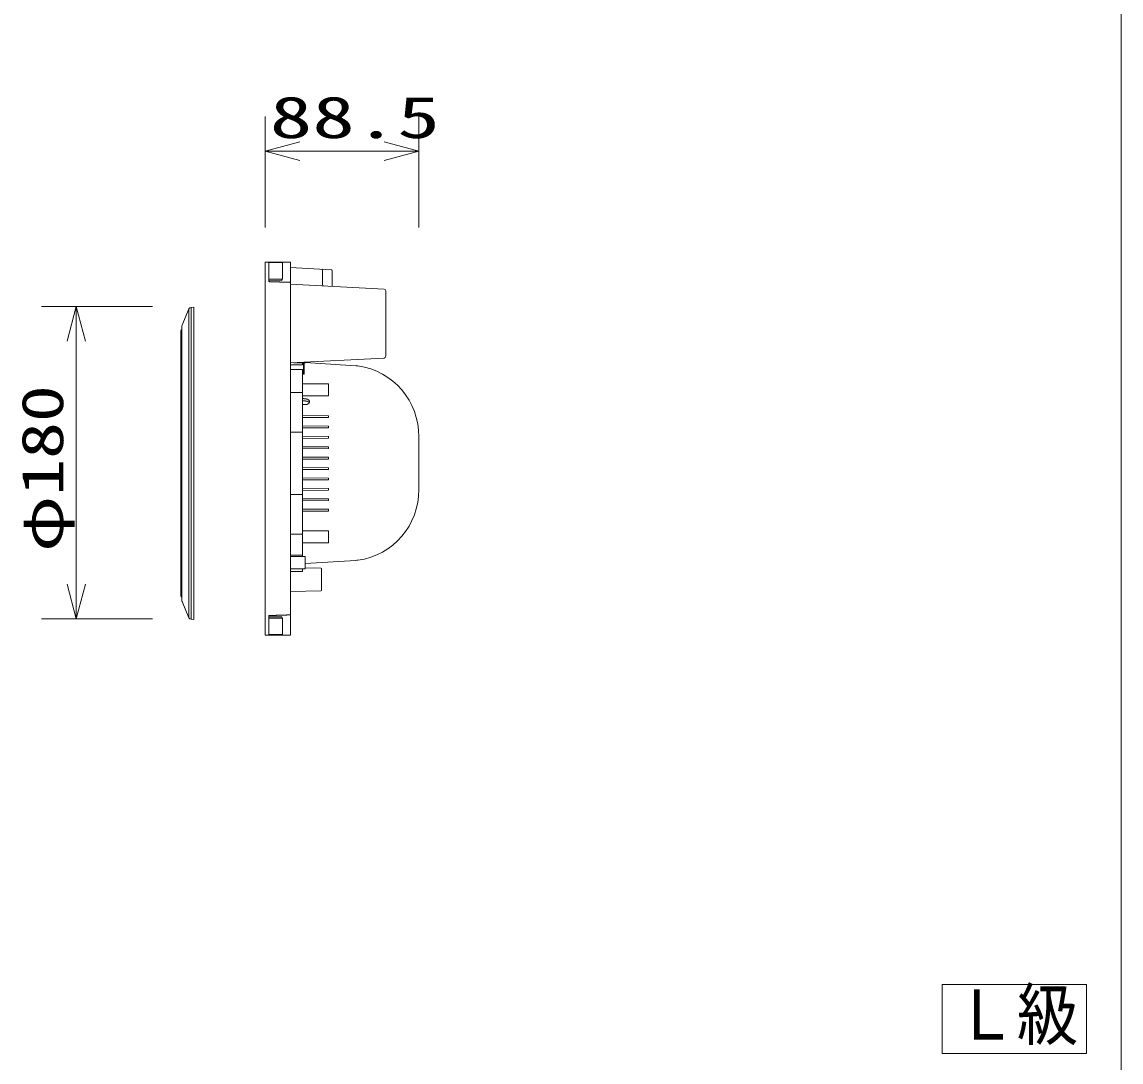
# Model space of a CAD drawing. Units: millimetres on the paper. Extents: x -401 to 401, y -280 to 280.
# Drawn here: x -192.4 to -129, y -199.5 to -139.5 of the extents above; entities that cross this region are included whole.
import ezdxf
from ezdxf.enums import TextEntityAlignment as Align

# ---------------------------------------------------------------- set-up
doc = ezdxf.new("R2010")
doc.units = ezdxf.units.MM
for name, color, linetype, lineweight in [('0-3_WAKU-M', 7, 'Continuous', 9), ('0-5_GAIKEI', 4, 'Continuous', 9), ('0-6_SUNPO', 7, 'Continuous', 9), ('0-7_MOJI1', 7, 'Continuous', 9)]:
    doc.layers.add(name, color=color, linetype=linetype, lineweight=lineweight)
doc.styles.add('ＭＳ ゴシック', font='')
doc.styles.get('ＭＳ ゴシック').set_extended_font_data('MS Gothic')

# ---------------------------------------------------------------- blocks, each defined once
blk = doc.blocks.new('_OPEN30')
at = {"layer": '0-6_SUNPO'}
blk.add_line((0, 0), (-1, 0), dxfattribs=at)
blk.add_lwpolyline([(-1, 0.2679), (0, 0), (-1, -0.2679)], dxfattribs=at)

msp = doc.modelspace()

# ---------------------------------------------------------------- linework, layer by layer
at = {"layer": '0-3_WAKU-M'}
msp.add_line((-128.989, 240.017), (-128.989, -239.983), dxfattribs=at)
at = {"layer": '0-5_GAIKEI', "color": 7}
for p, q in [((-178.346, -153.358), (-176.896, -153.358)), ((-178.346, -153.358), (-178.346, -174.858)), ((-178.146, -154.479), (-178.146, -153.358)), ((-178.146, -153.383), (-177.346, -153.383)), ((-177.346, -153.383), (-177.346, -154.333)), ((-176.896, -153.358), (-176.896, -173.746)), ((-176.896, -153.668), (-174.544, -153.791)), ((-175.046, -153.812), (-175.046, -154.67)), ((-174.543, -153.795), (-174.544, -153.791)), ((-174.496, -154.747), (-174.496, -153.841)), ((-178.146, -154.333), (-177.346, -154.333)), ((-178.146, -154.399), (-177.396, -154.413)), ((-177.396, -154.333), (-177.396, -154.413)), ((-176.896, -154.621), (-171.491, -154.904)), ((-171.396, -155.004), (-171.396, -158.785)), ((-182.754, -156.043), (-183.143, -156.985)), ((-182.46, -155.96), (-182.624, -155.962)), ((-182.46, -155.96), (-182.46, -173.956)), ((-183.16, -157.054), (-183.16, -172.861)), ((-171.491, -158.885), (-176.896, -159.168)), ((-176.896, -159.283), (-176.196, -159.283)), ((-176.896, -159.55), (-176.196, -159.55)), ((-176.706, -159.158), (-176.026, -159.158)), ((-176.196, -159.158), (-176.196, -159.283)), ((-176.196, -170.335), (-176.196, -159.55)), ((-176.196, -159.558), (-176.146, -159.558)), ((-176.146, -159.158), (-176.146, -159.808)), ((-176.096, -159.808), (-176.096, -159.158)), ((-176.046, -159.146), (-173.12, -159.33)), ((-176.046, -159.176), (-176.046, -159.158)), ((-176.026, -159.158), (-176.026, -159.122)), ((-173.12, -159.33), (-173.002, -159.342)), ((-176.146, -159.808), (-176.096, -159.808)), ((-176.896, -160.867), (-176.196, -160.867)), ((-176.896, -163.153), (-176.196, -163.153)), ((-169.496, -166.461), (-169.496, -163.307)), ((-176.896, -166.763), (-176.196, -166.763)), ((-176.896, -169.049), (-176.196, -169.049)), ((-176.896, -170.252), (-176.196, -170.252)), ((-176.046, -170.335), (-176.896, -170.335)), ((-176.046, -171.035), (-176.046, -170.335)), ((-176.046, -171.035), (-176.896, -171.035)), ((-176.196, -171.189), (-176.196, -171.035)), ((-176.046, -170.739), (-173.12, -170.555)), ((-175.146, -171.007), (-176.046, -170.991)), ((-175.096, -172.259), (-175.096, -171.057)), ((-175.146, -172.309), (-176.896, -172.339)), ((-182.754, -173.872), (-183.143, -172.93)), ((-182.46, -173.956), (-182.624, -173.953)), ((-178.146, -174.858), (-178.146, -173.736)), ((-178.146, -173.816), (-177.396, -173.803)), ((-178.146, -173.883), (-177.346, -173.883)), ((-177.396, -173.803), (-177.396, -173.883)), ((-177.346, -173.883), (-177.346, -174.833)), ((-176.896, -173.746), (-176.896, -174.858)), ((-178.346, -174.858), (-176.896, -174.858)), ((-178.146, -174.833), (-177.346, -174.833))]:
    msp.add_line(p, q, dxfattribs=at)
at = {"layer": '0-5_GAIKEI'}
for p, q in [((-182.754, -156.043), (-182.754, -173.872)), ((-182.624, -155.962), (-182.624, -173.953)), ((-183.21, -157.293), (-183.21, -172.623)), ((-176.196, -160.365), (-174.696, -160.365)), ((-174.696, -160.365), (-174.696, -161.065)), ((-175.592, -161.065), (-176.196, -161.063)), ((-175.594, -161.065), (-174.696, -161.065)), ((-176.196, -162.198), (-174.696, -162.208)), ((-174.696, -162.308), (-174.696, -162.208)), ((-176.196, -162.318), (-174.696, -162.308)), ((-176.196, -162.798), (-174.696, -162.808)), ((-176.196, -162.918), (-174.696, -162.908)), ((-174.696, -162.908), (-174.696, -162.808)), ((-176.196, -163.398), (-174.696, -163.408)), ((-176.196, -163.518), (-174.696, -163.508)), ((-174.696, -163.508), (-174.696, -163.408)), ((-176.196, -163.998), (-174.696, -164.008)), ((-176.196, -164.118), (-174.696, -164.108)), ((-174.696, -164.108), (-174.696, -164.008)), ((-174.696, -164.608), (-176.196, -164.598)), ((-176.196, -164.718), (-174.696, -164.708)), ((-174.696, -164.708), (-174.696, -164.608)), ((-176.196, -165.198), (-174.696, -165.208)), ((-174.696, -165.308), (-176.196, -165.318)), ((-174.696, -165.208), (-174.696, -165.308)), ((-176.196, -165.798), (-174.696, -165.808)), ((-176.196, -165.918), (-174.696, -165.908)), ((-174.696, -165.808), (-174.696, -165.908)), ((-176.196, -166.398), (-174.696, -166.408)), ((-176.196, -166.518), (-174.696, -166.508)), ((-174.696, -166.408), (-174.696, -166.508)), ((-176.196, -166.998), (-174.696, -167.008)), ((-176.196, -167.118), (-174.696, -167.108)), ((-174.696, -167.008), (-174.696, -167.108)), ((-176.196, -167.598), (-174.696, -167.608)), ((-176.196, -167.718), (-174.696, -167.708)), ((-174.696, -167.608), (-174.696, -167.708)), ((-176.196, -168.853), (-175.592, -168.85)), ((-175.594, -168.85), (-174.696, -168.85)), ((-174.696, -168.85), (-174.696, -169.55)), ((-176.196, -169.55), (-174.696, -169.55))]:
    msp.add_line(p, q, dxfattribs=at)
at = {"layer": '0-5_GAIKEI', "color": 7}
for points in [[(-177.593, -154.497), (-177.611, -154.497), (-177.629, -154.496), (-177.646, -154.495), (-177.664, -154.495), (-177.682, -154.494), (-177.7, -154.494), (-177.718, -154.493), (-177.736, -154.492), (-177.754, -154.492), (-177.771, -154.491), (-177.789, -154.491), (-177.807, -154.49), (-177.825, -154.49), (-177.843, -154.489), (-177.861, -154.488), (-177.879, -154.488), (-177.896, -154.487), (-177.914, -154.487), (-177.932, -154.486), (-177.95, -154.486), (-177.968, -154.485), (-177.986, -154.484), (-178.004, -154.484), (-178.021, -154.483), (-178.039, -154.483), (-178.057, -154.482), (-178.075, -154.482), (-178.093, -154.481), (-178.111, -154.48), (-178.129, -154.48), (-178.146, -154.479)], [(-176.896, -154.519), (-176.914, -154.519), (-176.932, -154.518), (-176.95, -154.518), (-176.968, -154.517), (-176.986, -154.516), (-177.004, -154.516), (-177.021, -154.515), (-177.039, -154.515), (-177.057, -154.514), (-177.075, -154.514), (-177.093, -154.513), (-177.111, -154.512), (-177.129, -154.512), (-177.146, -154.511), (-177.164, -154.511), (-177.182, -154.51), (-177.2, -154.51), (-177.218, -154.509), (-177.236, -154.508), (-177.254, -154.508), (-177.271, -154.507), (-177.289, -154.507), (-177.307, -154.506), (-177.325, -154.506), (-177.343, -154.505), (-177.361, -154.504), (-177.379, -154.504), (-177.396, -154.503), (-177.414, -154.503), (-177.432, -154.502), (-177.45, -154.502), (-177.468, -154.501), (-177.486, -154.501), (-177.504, -154.5), (-177.521, -154.499), (-177.539, -154.499), (-177.557, -154.498), (-177.575, -154.498), (-177.593, -154.497)], [(-176.586, -171.189), (-176.596, -171.189), (-176.606, -171.189), (-176.616, -171.189), (-176.626, -171.189), (-176.636, -171.189), (-176.646, -171.189), (-176.656, -171.189), (-176.666, -171.189), (-176.676, -171.189), (-176.686, -171.189), (-176.696, -171.189), (-176.706, -171.189), (-176.716, -171.189), (-176.726, -171.189), (-176.736, -171.189), (-176.746, -171.189), (-176.756, -171.189), (-176.766, -171.188), (-176.776, -171.188), (-176.786, -171.188), (-176.796, -171.188), (-176.806, -171.188), (-176.816, -171.188), (-176.826, -171.188), (-176.836, -171.188), (-176.846, -171.188), (-176.856, -171.188), (-176.866, -171.188), (-176.876, -171.188), (-176.886, -171.188), (-176.896, -171.188)], [(-176.196, -171.189), (-176.206, -171.189), (-176.216, -171.189), (-176.226, -171.189), (-176.236, -171.189), (-176.246, -171.189), (-176.256, -171.189), (-176.266, -171.189), (-176.276, -171.189), (-176.286, -171.189), (-176.296, -171.189), (-176.306, -171.189), (-176.316, -171.189), (-176.326, -171.189), (-176.336, -171.189), (-176.346, -171.189), (-176.356, -171.189), (-176.366, -171.189), (-176.376, -171.189), (-176.386, -171.189), (-176.396, -171.189), (-176.406, -171.189), (-176.416, -171.189), (-176.426, -171.189), (-176.436, -171.189), (-176.446, -171.189), (-176.456, -171.189), (-176.466, -171.189), (-176.476, -171.189), (-176.486, -171.189), (-176.496, -171.189), (-176.506, -171.189), (-176.516, -171.189), (-176.526, -171.189), (-176.536, -171.189), (-176.546, -171.189), (-176.556, -171.189), (-176.566, -171.189), (-176.576, -171.189), (-176.586, -171.189)], [(-178.146, -173.736), (-178.129, -173.736), (-178.111, -173.735), (-178.093, -173.735), (-178.075, -173.734), (-178.057, -173.733), (-178.039, -173.733), (-178.021, -173.732), (-178.004, -173.732), (-177.986, -173.731), (-177.968, -173.731), (-177.95, -173.73), (-177.932, -173.729), (-177.914, -173.729), (-177.896, -173.728), (-177.879, -173.728), (-177.861, -173.727), (-177.843, -173.727), (-177.825, -173.726), (-177.807, -173.725), (-177.789, -173.725), (-177.771, -173.724), (-177.754, -173.724), (-177.736, -173.723), (-177.718, -173.723), (-177.7, -173.722), (-177.682, -173.721), (-177.664, -173.721), (-177.646, -173.72), (-177.629, -173.72), (-177.611, -173.719), (-177.593, -173.719), (-177.575, -173.718), (-177.557, -173.717), (-177.539, -173.717), (-177.521, -173.716), (-177.504, -173.716), (-177.486, -173.715), (-177.468, -173.715), (-177.45, -173.714)], [(-177.45, -173.714), (-177.432, -173.713), (-177.414, -173.713), (-177.396, -173.712), (-177.379, -173.712), (-177.361, -173.711), (-177.343, -173.711), (-177.325, -173.71), (-177.307, -173.709), (-177.289, -173.709), (-177.271, -173.708), (-177.254, -173.708), (-177.236, -173.707), (-177.218, -173.707), (-177.2, -173.706), (-177.182, -173.705), (-177.164, -173.705), (-177.146, -173.704), (-177.129, -173.704), (-177.111, -173.703), (-177.093, -173.703), (-177.075, -173.702), (-177.057, -173.701), (-177.039, -173.701), (-177.021, -173.7), (-177.004, -173.7), (-176.986, -173.699), (-176.968, -173.699), (-176.95, -173.698), (-176.932, -173.697), (-176.914, -173.697), (-176.896, -173.696)]]:
    msp.add_lwpolyline(points, dxfattribs=at)
at = {"layer": '0-5_GAIKEI'}
for points in [[(-176.147, -161.224), (-176.152, -161.224), (-176.156, -161.223), (-176.161, -161.223), (-176.165, -161.222), (-176.17, -161.222), (-176.174, -161.221), (-176.179, -161.22), (-176.183, -161.22), (-176.187, -161.219), (-176.192, -161.219), (-176.196, -161.218), (-176.196, -161.218)], [(-176.147, -161.348), (-176.152, -161.347), (-176.156, -161.347), (-176.161, -161.346), (-176.165, -161.346), (-176.17, -161.345), (-176.174, -161.344), (-176.179, -161.344), (-176.183, -161.343), (-176.187, -161.343), (-176.192, -161.342), (-176.196, -161.342)], [(-176.196, -161.574), (-176.192, -161.574), (-176.187, -161.573), (-176.183, -161.573), (-176.179, -161.573), (-176.174, -161.573), (-176.17, -161.572), (-176.165, -161.572), (-176.161, -161.572), (-176.156, -161.571), (-176.152, -161.571), (-176.147, -161.571), (-176.143, -161.57), (-176.138, -161.57), (-176.134, -161.57), (-176.129, -161.57), (-176.125, -161.569), (-176.12, -161.569), (-176.116, -161.569), (-176.111, -161.568), (-176.107, -161.568), (-176.102, -161.568), (-176.098, -161.567), (-176.093, -161.567), (-176.089, -161.567), (-176.084, -161.567), (-176.08, -161.566), (-176.075, -161.566), (-176.071, -161.566), (-176.066, -161.565), (-176.062, -161.565), (-176.058, -161.565), (-176.053, -161.565), (-176.049, -161.564), (-176.044, -161.564), (-176.04, -161.564), (-176.035, -161.563), (-176.031, -161.563), (-176.026, -161.563), (-176.022, -161.562)], [(-175.972, -161.246), (-175.977, -161.246), (-175.981, -161.245), (-175.986, -161.245), (-175.99, -161.244), (-175.995, -161.243), (-175.999, -161.243), (-176.004, -161.242), (-176.008, -161.242), (-176.013, -161.241), (-176.017, -161.241), (-176.022, -161.24), (-176.026, -161.24), (-176.031, -161.239), (-176.035, -161.238), (-176.04, -161.238), (-176.044, -161.237), (-176.049, -161.237), (-176.053, -161.236), (-176.057, -161.236), (-176.062, -161.235), (-176.066, -161.234), (-176.071, -161.234), (-176.075, -161.233), (-176.08, -161.233), (-176.084, -161.232), (-176.089, -161.232), (-176.093, -161.231), (-176.098, -161.231), (-176.102, -161.23), (-176.107, -161.229), (-176.111, -161.229), (-176.116, -161.228), (-176.12, -161.228), (-176.125, -161.227), (-176.129, -161.227), (-176.134, -161.226), (-176.138, -161.226), (-176.143, -161.225), (-176.147, -161.224)], [(-175.972, -161.37), (-175.977, -161.369), (-175.981, -161.369), (-175.986, -161.368), (-175.99, -161.367), (-175.995, -161.367), (-175.999, -161.366), (-176.004, -161.366), (-176.008, -161.365), (-176.013, -161.365), (-176.017, -161.364), (-176.022, -161.363), (-176.026, -161.363), (-176.031, -161.362), (-176.035, -161.362), (-176.04, -161.361), (-176.044, -161.361), (-176.049, -161.36), (-176.053, -161.36), (-176.057, -161.359), (-176.062, -161.358), (-176.066, -161.358), (-176.071, -161.357), (-176.075, -161.357), (-176.08, -161.356), (-176.084, -161.356), (-176.089, -161.355), (-176.093, -161.355), (-176.098, -161.354), (-176.102, -161.353), (-176.107, -161.353), (-176.111, -161.352), (-176.116, -161.352), (-176.12, -161.351), (-176.125, -161.351), (-176.129, -161.35), (-176.134, -161.349), (-176.138, -161.349), (-176.143, -161.348), (-176.147, -161.348)], [(-176.022, -161.562), (-176.017, -161.562), (-176.013, -161.562), (-176.008, -161.562), (-176.004, -161.561), (-175.999, -161.561), (-175.995, -161.561), (-175.99, -161.56), (-175.986, -161.56), (-175.981, -161.56), (-175.977, -161.559), (-175.972, -161.559)], [(-175.972, -161.246), (-175.97, -161.247), (-175.968, -161.247), (-175.965, -161.247), (-175.963, -161.248), (-175.961, -161.248), (-175.958, -161.249), (-175.956, -161.249), (-175.954, -161.25), (-175.951, -161.25), (-175.949, -161.25), (-175.947, -161.251), (-175.945, -161.251), (-175.942, -161.252), (-175.94, -161.252), (-175.938, -161.253), (-175.935, -161.254), (-175.933, -161.254), (-175.931, -161.255), (-175.929, -161.255), (-175.926, -161.256), (-175.924, -161.257), (-175.922, -161.258), (-175.92, -161.258), (-175.917, -161.259), (-175.915, -161.26), (-175.913, -161.261), (-175.911, -161.262), (-175.909, -161.263), (-175.906, -161.263), (-175.904, -161.264), (-175.902, -161.265), (-175.9, -161.266), (-175.898, -161.267), (-175.896, -161.268), (-175.894, -161.269), (-175.891, -161.271), (-175.889, -161.272), (-175.887, -161.273), (-175.885, -161.274)], [(-175.945, -161.375), (-175.948, -161.374), (-175.95, -161.374), (-175.953, -161.373), (-175.955, -161.373), (-175.958, -161.372), (-175.96, -161.372), (-175.962, -161.371), (-175.965, -161.371), (-175.967, -161.371), (-175.97, -161.37), (-175.972, -161.37)], [(-175.9, -161.543), (-175.902, -161.544), (-175.904, -161.545), (-175.906, -161.546), (-175.909, -161.546), (-175.911, -161.547), (-175.913, -161.548), (-175.915, -161.549), (-175.917, -161.549), (-175.92, -161.55), (-175.922, -161.551), (-175.924, -161.551), (-175.926, -161.552), (-175.929, -161.552), (-175.931, -161.553), (-175.933, -161.554), (-175.935, -161.554), (-175.938, -161.554), (-175.94, -161.555), (-175.942, -161.555), (-175.945, -161.556), (-175.947, -161.556), (-175.949, -161.556), (-175.952, -161.557), (-175.954, -161.557), (-175.956, -161.557), (-175.958, -161.558), (-175.961, -161.558), (-175.963, -161.558), (-175.965, -161.558), (-175.968, -161.559), (-175.97, -161.559), (-175.972, -161.559)], [(-175.858, -161.415), (-175.86, -161.414), (-175.862, -161.412), (-175.864, -161.411), (-175.866, -161.41), (-175.868, -161.408), (-175.87, -161.407), (-175.873, -161.406), (-175.875, -161.404), (-175.877, -161.403), (-175.879, -161.402), (-175.881, -161.4), (-175.883, -161.399), (-175.885, -161.398), (-175.888, -161.397), (-175.89, -161.395), (-175.892, -161.394), (-175.894, -161.393), (-175.896, -161.392), (-175.899, -161.391), (-175.901, -161.39), (-175.903, -161.389), (-175.905, -161.388), (-175.908, -161.387), (-175.91, -161.386), (-175.912, -161.385), (-175.914, -161.384), (-175.917, -161.383), (-175.919, -161.382), (-175.921, -161.381), (-175.924, -161.381), (-175.926, -161.38), (-175.928, -161.379), (-175.931, -161.379), (-175.933, -161.378), (-175.936, -161.377), (-175.938, -161.377), (-175.94, -161.376), (-175.943, -161.376), (-175.945, -161.375)], [(-175.827, -161.49), (-175.829, -161.492), (-175.83, -161.494), (-175.832, -161.495), (-175.833, -161.497), (-175.835, -161.499), (-175.836, -161.5), (-175.838, -161.502), (-175.84, -161.504), (-175.841, -161.505), (-175.843, -161.507), (-175.845, -161.508), (-175.847, -161.51), (-175.848, -161.511), (-175.85, -161.513), (-175.852, -161.514), (-175.854, -161.516), (-175.856, -161.517), (-175.858, -161.519), (-175.859, -161.52), (-175.861, -161.521), (-175.863, -161.523), (-175.865, -161.524), (-175.867, -161.525), (-175.869, -161.527), (-175.871, -161.528), (-175.873, -161.529), (-175.875, -161.53), (-175.877, -161.531), (-175.879, -161.533), (-175.881, -161.534), (-175.883, -161.535), (-175.885, -161.536), (-175.887, -161.537), (-175.889, -161.538), (-175.891, -161.539), (-175.894, -161.54), (-175.896, -161.541), (-175.898, -161.542), (-175.9, -161.543)], [(-175.885, -161.274), (-175.883, -161.275), (-175.881, -161.276), (-175.879, -161.277), (-175.877, -161.279), (-175.875, -161.28), (-175.873, -161.281), (-175.871, -161.283), (-175.869, -161.284), (-175.867, -161.285), (-175.865, -161.287), (-175.863, -161.288), (-175.862, -161.289), (-175.86, -161.291), (-175.858, -161.292), (-175.856, -161.294), (-175.854, -161.295), (-175.852, -161.297), (-175.85, -161.298), (-175.849, -161.3), (-175.847, -161.301), (-175.845, -161.303), (-175.843, -161.304), (-175.842, -161.306), (-175.84, -161.308), (-175.838, -161.309), (-175.837, -161.311), (-175.835, -161.313), (-175.833, -161.314), (-175.832, -161.316), (-175.83, -161.318), (-175.829, -161.32), (-175.827, -161.322), (-175.826, -161.323), (-175.825, -161.325), (-175.823, -161.327), (-175.822, -161.329), (-175.82, -161.331), (-175.819, -161.333), (-175.818, -161.335)], [(-175.849, -161.424), (-175.85, -161.423), (-175.851, -161.423), (-175.852, -161.422), (-175.852, -161.421), (-175.853, -161.42), (-175.854, -161.419), (-175.855, -161.418), (-175.856, -161.418), (-175.856, -161.417), (-175.857, -161.416), (-175.858, -161.415)], [(-175.819, -161.456), (-175.82, -161.455), (-175.821, -161.454), (-175.822, -161.454), (-175.822, -161.453), (-175.823, -161.452), (-175.824, -161.451), (-175.825, -161.45), (-175.826, -161.45), (-175.826, -161.449), (-175.827, -161.448), (-175.828, -161.447), (-175.829, -161.446), (-175.829, -161.445), (-175.83, -161.445), (-175.831, -161.444), (-175.832, -161.443), (-175.832, -161.442), (-175.833, -161.441), (-175.834, -161.441), (-175.835, -161.44), (-175.836, -161.439), (-175.836, -161.438), (-175.837, -161.437), (-175.838, -161.436), (-175.839, -161.436), (-175.839, -161.435), (-175.84, -161.434), (-175.841, -161.433), (-175.842, -161.432), (-175.842, -161.432), (-175.843, -161.431), (-175.844, -161.43), (-175.845, -161.429), (-175.846, -161.428), (-175.846, -161.427), (-175.847, -161.427), (-175.848, -161.426), (-175.849, -161.425), (-175.849, -161.424)], [(-175.796, -161.406), (-175.797, -161.409), (-175.797, -161.411), (-175.797, -161.413), (-175.797, -161.416), (-175.797, -161.418), (-175.797, -161.42), (-175.798, -161.423), (-175.798, -161.425), (-175.798, -161.427), (-175.799, -161.429), (-175.799, -161.432), (-175.8, -161.434), (-175.8, -161.436), (-175.801, -161.439), (-175.801, -161.441), (-175.802, -161.443), (-175.803, -161.445), (-175.803, -161.447), (-175.804, -161.45), (-175.805, -161.452), (-175.806, -161.454), (-175.807, -161.456), (-175.808, -161.458), (-175.809, -161.46), (-175.81, -161.463), (-175.811, -161.465), (-175.812, -161.467), (-175.813, -161.469), (-175.814, -161.471), (-175.815, -161.473), (-175.816, -161.475), (-175.818, -161.477), (-175.819, -161.479), (-175.82, -161.481), (-175.822, -161.483), (-175.823, -161.484), (-175.824, -161.486), (-175.826, -161.488), (-175.827, -161.49)], [(-175.818, -161.458), (-175.818, -161.458), (-175.818, -161.458), (-175.818, -161.458), (-175.818, -161.458), (-175.819, -161.457), (-175.819, -161.457), (-175.819, -161.457), (-175.819, -161.457), (-175.819, -161.457), (-175.819, -161.456), (-175.819, -161.456)], [(-175.818, -161.335), (-175.817, -161.337), (-175.815, -161.339), (-175.814, -161.341), (-175.813, -161.343), (-175.812, -161.345), (-175.811, -161.347), (-175.81, -161.349), (-175.809, -161.352), (-175.808, -161.354), (-175.807, -161.356), (-175.806, -161.358), (-175.805, -161.36), (-175.804, -161.362), (-175.804, -161.365), (-175.803, -161.367), (-175.802, -161.369), (-175.801, -161.371), (-175.801, -161.374), (-175.8, -161.376), (-175.8, -161.378), (-175.799, -161.381), (-175.799, -161.383), (-175.798, -161.385), (-175.798, -161.388), (-175.798, -161.39), (-175.797, -161.392), (-175.797, -161.395), (-175.797, -161.397), (-175.797, -161.399), (-175.797, -161.402), (-175.797, -161.404), (-175.796, -161.406)], [(-175.813, -161.467), (-175.813, -161.467), (-175.813, -161.466), (-175.813, -161.466), (-175.813, -161.466), (-175.814, -161.466), (-175.814, -161.466), (-175.814, -161.465), (-175.814, -161.465), (-175.814, -161.465), (-175.814, -161.465), (-175.814, -161.465), (-175.814, -161.464), (-175.815, -161.464), (-175.815, -161.464), (-175.815, -161.464), (-175.815, -161.463), (-175.815, -161.463), (-175.815, -161.463), (-175.815, -161.463), (-175.815, -161.463), (-175.816, -161.462), (-175.816, -161.462), (-175.816, -161.462), (-175.816, -161.462), (-175.816, -161.462), (-175.816, -161.461), (-175.816, -161.461), (-175.816, -161.461), (-175.817, -161.461), (-175.817, -161.46), (-175.817, -161.46), (-175.817, -161.46), (-175.817, -161.46), (-175.817, -161.46), (-175.817, -161.459), (-175.818, -161.459), (-175.818, -161.459), (-175.818, -161.459), (-175.818, -161.458)]]:
    msp.add_lwpolyline(points, dxfattribs=at)
at = {"layer": '0-5_GAIKEI', "color": 7}
for centre, radius, start, end in [((-175.096, -153.812), 0.05, 0, 87), ((-174.546, -153.841), 0.05, 0, 87), ((-174.996, -154.67), 0.05, 180, 267), ((-171.496, -155.004), 0.1, 0, 87.00002), ((-182.621, -156.112), 0.15, 91, 152.57409), ((-183.01, -157.054), 0.15, 152.57409, 180), ((-171.496, -158.785), 0.1, 273.00154, 0.00008), ((-173.558, -163.365), 4.062, 359.17244, 82.12888), ((-173.558, -166.52), 4.062, 277.87112, 0.82756), ((-175.146, -171.057), 0.05, 0, 88.99999), ((-173.221, -168.958), 1.6, 273.60476, 277.87112), ((-175.146, -172.259), 0.05, 271.00001, 0), ((-183.01, -172.861), 0.15, 180, 207.42591), ((-182.621, -173.803), 0.15, 207.42591, 269)]:
    msp.add_arc(centre, radius, start, end, dxfattribs=at)
at = {"layer": '0-5_GAIKEI'}
for centre, start, end in [((-183.15, -157.293), 99.79923, 180), ((-183.15, -172.623), 180, 260.20077)]:
    msp.add_arc(centre, 0.06, start, end, dxfattribs=at)
at = {"layer": '0-6_SUNPO'}
for p, q in [((-178.346, -151.358), (-178.346, -144.958)), ((-169.496, -151.358), (-169.496, -144.958)), ((-176.346, -146.958), (-171.496, -146.958)), ((-184.846, -155.919), (-191.246, -155.919)), ((-189.246, -171.919), (-189.246, -157.919)), ((-184.846, -173.919), (-191.246, -173.919))]:
    msp.add_line(p, q, dxfattribs=at)
at = {"layer": '0-7_MOJI1'}
msp.add_lwpolyline([(-139.31, -195.016), (-130.989, -195.016), (-130.989, -198.983), (-139.31, -198.983)], close=True, dxfattribs=at)

# ---------------------------------------------------------------- block references
at = {"layer": '0-6_SUNPO', "xscale": 2, "yscale": 2}
for p, rotation in [((-178.346, -146.958), 180), ((-189.246, -155.919), 90), ((-189.246, -173.919), 270)]:
    msp.add_blockref('_OPEN30', p, dxfattribs=dict(at, rotation=rotation))
msp.add_blockref('_OPEN30', (-169.496, -146.958), dxfattribs=at)

# ---------------------------------------------------------------- texts
at = {"layer": '0-6_SUNPO', "style": 'ＭＳ ゴシック', "width": 1.5}
msp.add_text('88.5', height=2.405, dxfattribs=at).set_placement((-178.088, -146.92), align=Align.BOTTOM_LEFT)
at = {"layer": '0-6_SUNPO', "style": 'ＭＳ ゴシック', "width": 1.3}
msp.add_text('φ180', height=2.405, rotation=90, dxfattribs=at).set_placement((-189.283, -170.062), align=Align.BOTTOM_LEFT)
at = {"layer": '0-7_MOJI1', "style": 'ＭＳ ゴシック', "width": 0.9}
msp.add_text('Ｌ級', height=2.889, dxfattribs=at).set_placement((-138.549, -199.054), align=Align.BOTTOM_LEFT)

doc.saveas('drawing.dxf')
